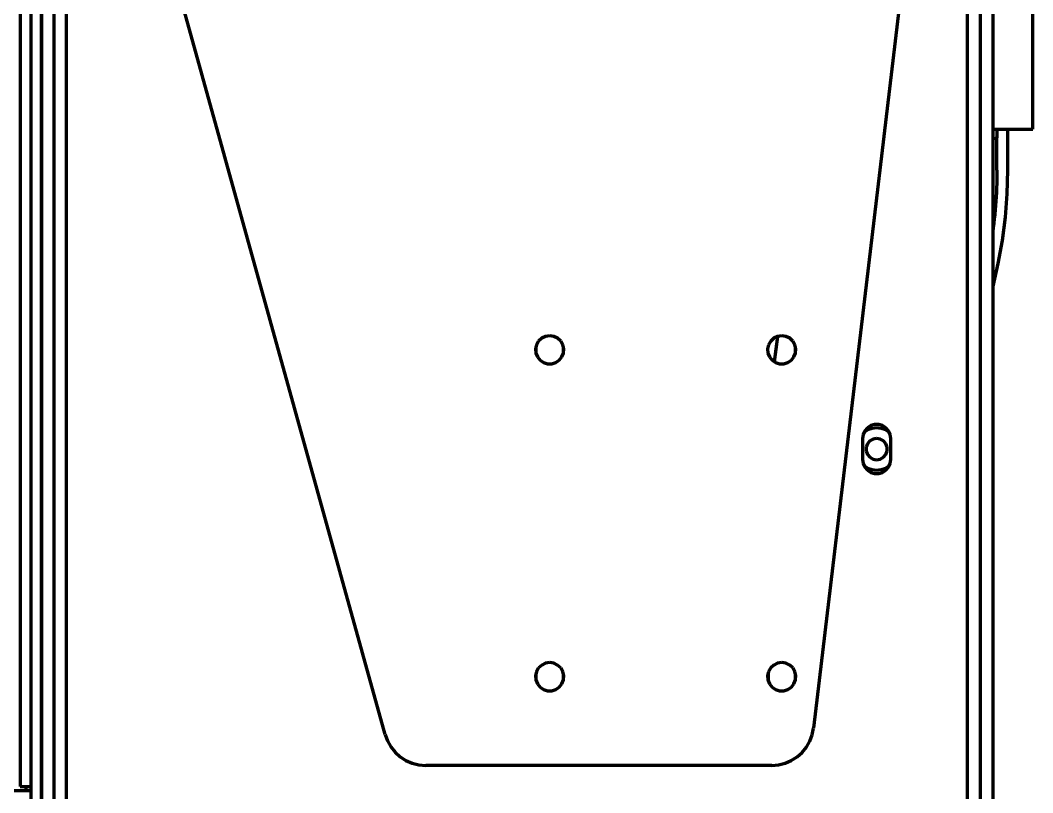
# Model space of a CAD drawing. Header units: millimetres. Extents: x 0 to 594, y 0 to 420.
# Drawn here: x 150.64 to 160.24, y 378.14 to 385.47 of the extents above; entities that cross this region are included whole.
import ezdxf

# ---------------------------------------------------------------- set-up
doc = ezdxf.new("R2010")
doc.units = ezdxf.units.MM

msp = doc.modelspace()

# ---------------------------------------------------------------- linework, layer by layer
at = {"color": 1, "lineweight": 70}
for p, q in [((150.6364, 403.6301), (150.6364, 378.2005)), ((150.7364, 403.6301), (150.7364, 378.2005)), ((150.8364, 372.1805), (150.8364, 388.5005)), ((150.9564, 388.5005), (150.9564, 372.1805)), ((159.7364, 388.5005), (159.7364, 373.0805)), ((159.8564, 388.5005), (159.8564, 373.0805)), ((150.8364, 388.3005), (150.8364, 372.1805)), ((151.0764, 377.8005), (151.0764, 388.3005)), ((159.6164, 377.8005), (159.6164, 388.3005)), ((154.0951, 378.6936), (151.4873, 388.1005)), ((159.2689, 388.1005), (158.1583, 378.7533)), ((160.2364, 384.4325), (160.2364, 385.6325)), ((159.8564, 384.4325), (160.2364, 384.4325)), ((159.8964, 384.4325), (159.8964, 384.3525)), ((159.9964, 384.4325), (159.9964, 384.0443)), ((159.8564, 384.3418), (159.8964, 384.3525)), ((159.8964, 384.0443), (159.8964, 384.3525)), ((159.8962, 384.0024), (159.8956, 383.9604)), ((159.8964, 384.0443), (159.8962, 384.0024)), ((159.9964, 384.0443), (159.9908, 383.8218)), ((159.8946, 383.9185), (159.8931, 383.8766)), ((159.8956, 383.9604), (159.8946, 383.9185)), ((159.8913, 383.8347), (159.8891, 383.7929)), ((159.8931, 383.8766), (159.8913, 383.8347)), ((159.9908, 383.8218), (159.9739, 383.5999)), ((159.8864, 383.751), (159.8833, 383.7092)), ((159.8891, 383.7929), (159.8864, 383.751)), ((159.876, 383.6257), (159.8717, 383.584)), ((159.8799, 383.6674), (159.876, 383.6257)), ((159.8833, 383.7092), (159.8799, 383.6674)), ((159.867, 383.5423), (159.8619, 383.5007)), ((159.8717, 383.584), (159.867, 383.5423)), ((159.9739, 383.5999), (159.9458, 383.3791)), ((159.8619, 383.5007), (159.8564, 383.4591)), ((159.9458, 383.3791), (159.9066, 383.16)), ((159.9066, 383.16), (159.8564, 382.9432)), ((155.6169, 382.4685), (155.5809, 382.4512)), ((155.6564, 382.4745), (155.6169, 382.4685)), ((155.6959, 382.4685), (155.6564, 382.4745)), ((155.7319, 382.4512), (155.6959, 382.4685)), ((157.8169, 382.4685), (157.7809, 382.4512)), ((157.8177, 382.4688), (157.7834, 382.2281)), ((157.8564, 382.4745), (157.8169, 382.4685)), ((157.8959, 382.4685), (157.8564, 382.4745)), ((157.9319, 382.4512), (157.8959, 382.4685)), ((155.5317, 382.3894), (155.5228, 382.3505)), ((155.5264, 382.373), (155.5264, 382.3105)), ((155.5516, 382.424), (155.5317, 382.3894)), ((155.5809, 382.4512), (155.5516, 382.424)), ((155.7612, 382.424), (155.7319, 382.4512)), ((155.7811, 382.3894), (155.7612, 382.424)), ((155.79, 382.3505), (155.7811, 382.3894)), ((155.7864, 382.3105), (155.7864, 382.373)), ((157.7317, 382.3894), (157.7228, 382.3505)), ((157.7516, 382.424), (157.7317, 382.3894)), ((157.7809, 382.4512), (157.7516, 382.424)), ((157.9612, 382.424), (157.9319, 382.4512)), ((157.9811, 382.3894), (157.9612, 382.424)), ((157.99, 382.3505), (157.9811, 382.3894)), ((157.9864, 382.3105), (157.9864, 382.373)), ((155.5228, 382.3505), (155.5258, 382.3107)), ((155.5258, 382.3107), (155.5404, 382.2735)), ((155.5264, 382.3105), (155.5264, 382.3079)), ((155.5404, 382.2735), (155.5653, 382.2423)), ((155.7476, 382.2423), (155.7725, 382.2735)), ((155.7725, 382.2735), (155.7871, 382.3107)), ((155.7864, 382.3079), (155.7864, 382.3105)), ((155.7871, 382.3107), (155.79, 382.3505)), ((157.7228, 382.3505), (157.7258, 382.3107)), ((157.7258, 382.3107), (157.7404, 382.2735)), ((157.7404, 382.2735), (157.7653, 382.2423)), ((157.9476, 382.2423), (157.9725, 382.2735)), ((157.9725, 382.2735), (157.9871, 382.3107)), ((157.9864, 382.3079), (157.9864, 382.3105)), ((157.9871, 382.3107), (157.99, 382.3505)), ((155.5653, 382.2423), (155.5983, 382.2198)), ((155.5983, 382.2198), (155.6364, 382.208)), ((155.6364, 382.208), (155.6764, 382.208)), ((155.6764, 382.208), (155.7146, 382.2198)), ((155.7146, 382.2198), (155.7476, 382.2423)), ((157.7653, 382.2423), (157.7983, 382.2198)), ((157.7983, 382.2198), (157.8364, 382.208)), ((157.8364, 382.208), (157.8764, 382.208)), ((157.8764, 382.208), (157.9146, 382.2198)), ((157.9146, 382.2198), (157.9476, 382.2423)), ((158.6687, 381.6018), (158.6437, 381.5729)), ((158.7007, 381.6224), (158.6687, 381.6018)), ((158.7373, 381.6331), (158.7007, 381.6224)), ((158.7564, 381.6005), (158.714, 381.5959)), ((158.7755, 381.6331), (158.7373, 381.6331)), ((158.7989, 381.5959), (158.7564, 381.6005)), ((158.8121, 381.6224), (158.7755, 381.6331)), ((158.8442, 381.6018), (158.8121, 381.6224)), ((158.8691, 381.5729), (158.8442, 381.6018)), ((158.6278, 381.5382), (158.6224, 381.5005)), ((158.6437, 381.5729), (158.6278, 381.5382)), ((158.6734, 381.5825), (158.6367, 381.5607)), ((158.714, 381.5959), (158.6734, 381.5825)), ((158.8394, 381.5825), (158.7989, 381.5959)), ((158.8761, 381.5607), (158.8394, 381.5825)), ((158.885, 381.5382), (158.8691, 381.5729)), ((158.8904, 381.5005), (158.885, 381.5382)), ((158.6224, 381.5005), (158.6224, 381.3005)), ((158.6689, 381.451), (158.6569, 381.418)), ((158.6569, 381.418), (158.6569, 381.3829)), ((158.6915, 381.4779), (158.6689, 381.451)), ((158.7218, 381.4954), (158.6915, 381.4779)), ((158.7564, 381.5015), (158.7218, 381.4954)), ((158.791, 381.4954), (158.7564, 381.5015)), ((158.8214, 381.4779), (158.791, 381.4954)), ((158.8439, 381.451), (158.8214, 381.4779)), ((158.8559, 381.418), (158.8439, 381.451)), ((158.8559, 381.3829), (158.8559, 381.418)), ((158.8904, 381.3005), (158.8904, 381.5005)), ((158.6569, 381.3829), (158.6689, 381.35)), ((158.6689, 381.35), (158.6915, 381.3231)), ((158.6915, 381.3231), (158.7218, 381.3055)), ((158.791, 381.3055), (158.8214, 381.3231)), ((158.8214, 381.3231), (158.8439, 381.35)), ((158.8439, 381.35), (158.8559, 381.3829)), ((158.6224, 381.3005), (158.6278, 381.2627)), ((158.6278, 381.2627), (158.6437, 381.228)), ((158.6367, 381.2403), (158.6734, 381.2185)), ((158.6437, 381.228), (158.6687, 381.1992)), ((158.6734, 381.2185), (158.714, 381.205)), ((158.7218, 381.3055), (158.7564, 381.2994)), ((158.7564, 381.2994), (158.791, 381.3055)), ((158.7989, 381.205), (158.8394, 381.2185)), ((158.8394, 381.2185), (158.8761, 381.2403)), ((158.8442, 381.1992), (158.8691, 381.228)), ((158.8691, 381.228), (158.885, 381.2627)), ((158.885, 381.2627), (158.8904, 381.3005)), ((158.6687, 381.1992), (158.7007, 381.1786)), ((158.7007, 381.1786), (158.7373, 381.1678)), ((158.714, 381.205), (158.7564, 381.2005)), ((158.7373, 381.1678), (158.7755, 381.1678)), ((158.7564, 381.2005), (158.7989, 381.205)), ((158.7755, 381.1678), (158.8121, 381.1786)), ((158.8121, 381.1786), (158.8442, 381.1992)), ((155.5516, 379.324), (155.5317, 379.2894)), ((155.5809, 379.3512), (155.5516, 379.324)), ((155.6169, 379.3685), (155.5809, 379.3512)), ((155.6564, 379.3745), (155.6169, 379.3685)), ((155.6959, 379.3685), (155.6564, 379.3745)), ((155.7319, 379.3512), (155.6959, 379.3685)), ((155.7612, 379.324), (155.7319, 379.3512)), ((155.7811, 379.2894), (155.7612, 379.324)), ((157.7516, 379.324), (157.7317, 379.2894)), ((157.7809, 379.3512), (157.7516, 379.324)), ((157.8169, 379.3685), (157.7809, 379.3512)), ((157.8564, 379.3745), (157.8169, 379.3685)), ((157.8959, 379.3685), (157.8564, 379.3745)), ((157.9319, 379.3512), (157.8959, 379.3685)), ((157.9612, 379.324), (157.9319, 379.3512)), ((157.9811, 379.2894), (157.9612, 379.324)), ((155.5317, 379.2894), (155.5228, 379.2505)), ((155.5228, 379.2505), (155.5258, 379.2107)), ((155.5258, 379.2107), (155.5404, 379.1735)), ((155.5264, 379.273), (155.5264, 379.2105)), ((155.5264, 379.2105), (155.5264, 379.2079)), ((155.7725, 379.1735), (155.7871, 379.2107)), ((155.79, 379.2505), (155.7811, 379.2894)), ((155.7864, 379.2105), (155.7864, 379.273)), ((155.7864, 379.2079), (155.7864, 379.2105)), ((155.7871, 379.2107), (155.79, 379.2505)), ((157.7317, 379.2894), (157.7228, 379.2505)), ((157.7228, 379.2505), (157.7258, 379.2107)), ((157.7258, 379.2107), (157.7404, 379.1735)), ((157.7264, 379.273), (157.7264, 379.2105)), ((157.7264, 379.2105), (157.7264, 379.2079)), ((157.9725, 379.1735), (157.9871, 379.2107)), ((157.99, 379.2505), (157.9811, 379.2894)), ((157.9864, 379.2105), (157.9864, 379.273)), ((157.9864, 379.2079), (157.9864, 379.2105)), ((157.9871, 379.2107), (157.99, 379.2505)), ((155.5404, 379.1735), (155.5653, 379.1423)), ((155.5653, 379.1423), (155.5983, 379.1198)), ((155.5983, 379.1198), (155.6364, 379.108)), ((155.6364, 379.108), (155.6764, 379.108)), ((155.6764, 379.108), (155.7146, 379.1198)), ((155.7146, 379.1198), (155.7476, 379.1423)), ((155.7476, 379.1423), (155.7725, 379.1735)), ((157.7404, 379.1735), (157.7653, 379.1423)), ((157.7653, 379.1423), (157.7983, 379.1198)), ((157.7983, 379.1198), (157.8364, 379.108)), ((157.8364, 379.108), (157.8764, 379.108)), ((157.8764, 379.108), (157.9146, 379.1198)), ((157.9146, 379.1198), (157.9476, 379.1423)), ((157.9476, 379.1423), (157.9725, 379.1735)), ((158.1456, 378.6901), (158.1583, 378.7533)), ((154.0951, 378.6936), (154.1175, 378.6326)), ((154.1175, 378.6326), (154.1495, 378.5761)), ((158.0907, 378.5738), (158.1228, 378.6297)), ((158.1228, 378.6297), (158.1456, 378.6901)), ((154.1495, 378.5761), (154.1901, 378.5255)), ((158.05, 378.5238), (158.0907, 378.5738)), ((154.1901, 378.5255), (154.2385, 378.4821)), ((154.2385, 378.4821), (154.2932, 378.4471)), ((154.2932, 378.4471), (154.3528, 378.4214)), ((157.888, 378.4211), (157.9473, 378.4465)), ((157.9473, 378.4465), (158.0018, 378.481)), ((158.0018, 378.481), (158.05, 378.5238)), ((154.3528, 378.4214), (154.4159, 378.4058)), ((154.4159, 378.4058), (154.4806, 378.4005)), ((157.7611, 378.4005), (154.4806, 378.4005)), ((157.7611, 378.4005), (157.8254, 378.4057)), ((157.8254, 378.4057), (157.888, 378.4211)), ((150.5364, 378.1605), (150.7364, 378.1605)), ((150.6364, 378.2005), (150.6358, 378.2005)), ((150.6364, 378.2005), (150.7364, 378.2005)), ((150.6907, 378.2005), (150.6907, 378.1605)), ((150.7364, 378.2005), (150.7364, 372.1805))]:
    msp.add_line(p, q, dxfattribs=at)

doc.saveas('drawing.dxf')
